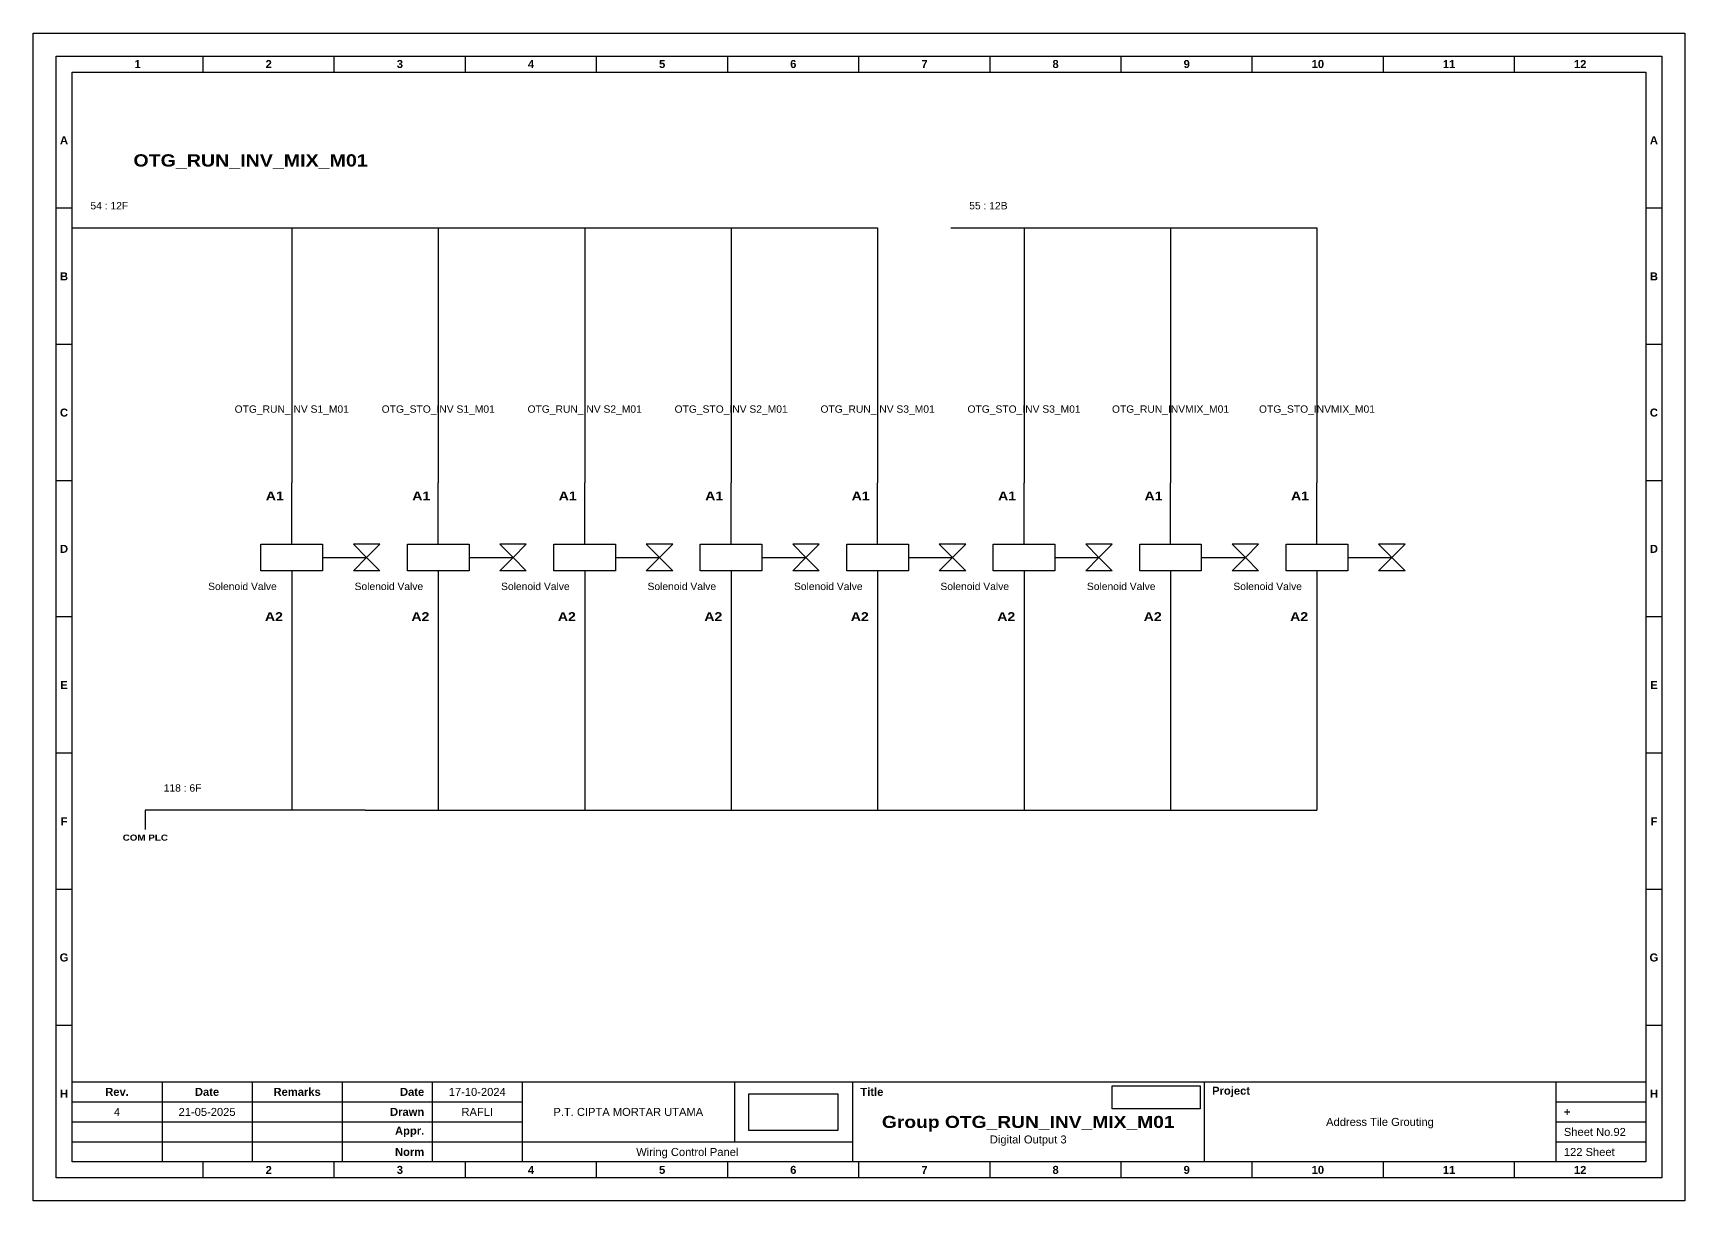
# Model space of a CAD drawing. Header units: centimetres. Extents: x 2030 to 3543, y 1923 to 3402.
# Drawn here: x 2339.9 to 2609.3, y 1923.7 to 2114.1 of the extents above; entities that cross this region are included whole.
import ezdxf
from ezdxf.enums import TextEntityAlignment as Align

# ---------------------------------------------------------------- set-up
doc = ezdxf.new("R2010")
doc.units = ezdxf.units.CM
doc.header["$MEASUREMENT"] = 0
doc.styles.add('Bold', font='ariblk.ttf', dxfattribs={"height": 25.4})
doc.styles.get("Standard").update_dxf_attribs({"font": 'arial.ttf'})
picture_1 = doc.add_image_def('image1.png', size_in_pixel=(2048, 847))
picture_2 = doc.add_image_def('image2.png', size_in_pixel=(2092, 542))

# ---------------------------------------------------------------- blocks, each defined once
blk = doc.blocks.new('KOP MU PROJECT')
at = {"color": 6, "ltscale": 50}
for p, q in [((27.74, 184.05), (27.74, 186.66)), ((49.13, 184.05), (49.13, 186.66)), ((70.51, 184.05), (70.51, 186.66)), ((91.89, 184.05), (91.89, 186.66)), ((113.27, 184.05), (113.27, 186.66)), ((134.66, 184.05), (134.66, 186.66)), ((156.04, 184.05), (156.04, 186.66)), ((177.42, 184.05), (177.42, 186.66)), ((198.8, 184.05), (198.8, 186.66)), ((220.19, 184.05), (220.19, 186.66)), ((241.57, 184.05), (241.57, 186.66)), ((6.36, 161.84), (3.75, 161.84)), ((265.59, 161.84), (262.98, 161.84)), ((6.36, 139.63), (3.75, 139.63)), ((265.59, 139.63), (262.98, 139.63)), ((6.36, 117.42), (3.75, 117.42)), ((265.59, 117.42), (262.98, 117.42)), ((6.36, 95.22), (3.75, 95.22)), ((265.59, 95.22), (262.98, 95.22)), ((6.36, 73.01), (3.75, 73.01)), ((265.59, 73.01), (262.98, 73.01)), ((6.36, 50.8), (3.75, 50.8)), ((265.59, 50.8), (262.98, 50.8)), ((6.36, 28.59), (3.75, 28.59)), ((265.59, 28.59), (262.98, 28.59)), ((27.74, 3.75), (27.74, 6.36)), ((49.13, 3.75), (49.13, 6.36)), ((70.51, 3.75), (70.51, 6.36)), ((91.89, 3.75), (91.89, 6.36)), ((113.27, 3.75), (113.27, 6.36)), ((134.66, 3.75), (134.66, 6.36)), ((156.04, 3.75), (156.04, 6.36)), ((177.42, 3.75), (177.42, 6.36)), ((198.8, 3.75), (198.8, 6.36)), ((220.19, 3.75), (220.19, 6.36)), ((241.57, 3.75), (241.57, 6.36))]:
    blk.add_line(p, q, dxfattribs=at)
at = {"ltscale": 50}
for p, q in [((6.36, 19.41), (262.98, 19.41)), ((21.04, 19.41), (21.04, 6.36)), ((35.72, 19.41), (35.72, 6.36)), ((50.41, 19.41), (50.41, 6.36)), ((65.09, 19.41), (65.09, 6.36)), ((79.77, 19.41), (79.77, 6.36)), ((114.35, 19.41), (114.35, 9.62)), ((133.6, 19.41), (133.6, 6.36)), ((190.95, 19.41), (190.95, 6.36)), ((248.3, 19.41), (248.3, 6.36)), ((6.36, 16.15), (79.77, 16.15)), ((248.3, 16.15), (262.98, 16.15)), ((6.36, 12.89), (79.77, 12.89)), ((248.3, 12.89), (262.98, 12.89)), ((6.36, 9.62), (133.6, 9.62)), ((248.3, 9.62), (262.98, 9.62))]:
    blk.add_line(p, q, dxfattribs=at)
at = {"color": 1, "ltscale": 50}
blk.add_lwpolyline([(269.34, 0), (0, 0), (0, 190.41), (269.34, 190.41)], close=True, dxfattribs=at)
at = {"color": 6, "ltscale": 50}
for points in [[(265.59, 3.75), (3.75, 3.75), (3.75, 186.66), (265.59, 186.66)], [(262.98, 6.36), (6.36, 6.36), (6.36, 184.05), (262.98, 184.05)]]:
    blk.add_lwpolyline(points, close=True, dxfattribs=at)
at = {"ltscale": 50, "char_height": 1.305, "attachment_point": 4}
for s, width, heights, insert in [('\\pxqc;{\\fArial|b1|i0|c0|p34;1}', 21.3825, [2.51], (6.36, 185.36)), ('\\pxqc;{\\fArial|b1|i0|c0|p34;2}', 21.3825, [2.51], (27.74, 185.36)), ('\\pxqc;{\\fArial|b1|i0|c0|p34;3}', 21.3825, [2.51], (49.13, 185.36)), ('\\pxqc;{\\fArial|b1|i0|c0|p34;4}', 21.3825, [2.51], (70.51, 185.36)), ('\\pxqc;{\\fArial|b1|i0|c0|p34;5}', 21.3825, [2.51], (91.89, 185.36)), ('\\pxqc;{\\fArial|b1|i0|c0|p34;6}', 21.3825, [2.51], (113.27, 185.36)), ('\\pxqc;{\\fArial|b1|i0|c0|p34;7}', 21.3825, [2.51], (134.66, 185.36)), ('\\pxqc;{\\fArial|b1|i0|c0|p34;8}', 21.3825, [2.51], (156.04, 185.36)), ('\\pxqc;{\\fArial|b1|i0|c0|p34;9}', 21.3825, [2.51], (177.42, 185.36)), ('\\pxqc;{\\fArial|b1|i0|c0|p34;10}', 21.3825, [2.51], (198.8, 185.36)), ('\\pxqc;{\\fArial|b1|i0|c0|p34;11}', 21.3825, [2.51], (220.19, 185.36)), ('\\pxqc;{\\fArial|b1|i0|c0|p34;12}', 21.3825, [2.51], (241.57, 185.36)), ('\\pxqc;{\\fArial|b1|i0|c0|p34;A}', 2.61, [2.51], (3.75, 172.95)), ('\\pxqc;{\\fArial|b1|i0|c0|p34;A}', 2.61, [2.51], (262.98, 172.95)), ('\\pxqc;{\\fArial|b1|i0|c0|p34;B}', 2.61, [2.51], (3.75, 150.74)), ('\\pxqc;{\\fArial|b1|i0|c0|p34;B}', 2.61, [2.51], (262.98, 150.74)), ('\\pxqc;{\\fArial|b1|i0|c0|p34;C}', 2.61, [2.51], (3.75, 128.53)), ('\\pxqc;{\\fArial|b1|i0|c0|p34;C}', 2.61, [2.51], (262.98, 128.53)), ('\\pxqc;{\\fArial|b1|i0|c0|p34;D}', 2.61, [2.51], (3.75, 106.32)), ('\\pxqc;{\\fArial|b1|i0|c0|p34;D}', 2.61, [2.51], (262.98, 106.32)), ('\\pxqc;{\\fArial|b1|i0|c0|p34;E}', 2.61, [2.51], (3.75, 84.11)), ('\\pxqc;{\\fArial|b1|i0|c0|p34;E}', 2.61, [2.51], (262.98, 84.11)), ('\\pxqc;{\\fArial|b1|i0|c0|p34;F}', 2.61, [2.51], (3.75, 61.9)), ('\\pxqc;{\\fArial|b1|i0|c0|p34;F}', 2.61, [2.51], (262.98, 61.9)), ('\\pxqc;{\\fArial|b1|i0|c0|p34;G}', 2.61, [2.51], (3.75, 39.69)), ('\\pxqc;{\\fArial|b1|i0|c0|p34;G}', 2.61, [2.51], (262.98, 39.69)), ('\\pxqc;{\\fArial|b1|i0|c0|p34;H}', 2.61, [2.51], (3.75, 17.47)), ('\\pxqc;{\\fArial|b1|i0|c0|p34;Rev.}', 14.6811, [2.88], (6.36, 17.78)), ('\\pxqc;{\\fArial|b1|i0|c0|p34;Date}', 14.6811, [2.88], (21.04, 17.78)), ('\\pxqc;{\\fArial|b1|i0|c0|p34;Remarks}', 14.6811, [2.88], (35.72, 17.78)), ('\\pxqr;{\\fArial|b1|i0|c0|p34;Date}', 13.3761, [2.88], (50.41, 17.78)), ('\\pxql;{\\fArial|b1|i0|c0|p34;Title}', 50.2419, [2.88], (134.9, 17.78)), ('\\pxql;{\\fArial|b1|i0|c0|p34;Project}', 50.2419, [2.88], (192.25, 17.78)), ('\\pxqc;{\\fArial|b1|i0|c0|p34;H}', 2.61, [2.51], (262.98, 17.47)), ('\\pxqr;{\\fArial|b1|i0|c0|p34;Drawn}', 13.3761, [2.88], (50.41, 14.52)), ('\\pxql;{\\fArial|b1|i0|c0|p34;+}', 14.6811, [2.88], (249.61, 14.52)), ('\\pxqr;{\\fArial|b1|i0|c0|p34;Appr.}', 13.3761, [2.88], (50.41, 11.26)), ('\\pxqr;{\\fArial|b1|i0|c0|p34;Norm}', 13.3761, [2.88], (50.41, 7.99)), ('\\pxqc;{\\fArial|b1|i0|c0|p34;2}', 21.3825, [2.51], (27.74, 5.06)), ('\\pxqc;{\\fArial|b1|i0|c0|p34;3}', 21.3825, [2.51], (49.13, 5.06)), ('\\pxqc;{\\fArial|b1|i0|c0|p34;4}', 21.3825, [2.51], (70.51, 5.06)), ('\\pxqc;{\\fArial|b1|i0|c0|p34;5}', 21.3825, [2.51], (91.89, 5.06)), ('\\pxqc;{\\fArial|b1|i0|c0|p34;6}', 21.3825, [2.51], (113.27, 5.06)), ('\\pxqc;{\\fArial|b1|i0|c0|p34;7}', 21.3825, [2.51], (134.66, 5.06)), ('\\pxqc;{\\fArial|b1|i0|c0|p34;8}', 21.3825, [2.51], (156.04, 5.06)), ('\\pxqc;{\\fArial|b1|i0|c0|p34;9}', 21.3825, [2.51], (177.42, 5.06)), ('\\pxqc;{\\fArial|b1|i0|c0|p34;10}', 21.3825, [2.51], (198.8, 5.06)), ('\\pxqc;{\\fArial|b1|i0|c0|p34;11}', 21.3825, [2.51], (220.19, 5.06)), ('\\pxqc;{\\fArial|b1|i0|c0|p34;12}', 21.3825, [2.51], (241.57, 5.06))]:
    blk.add_mtext_dynamic_manual_height_columns(s, width=width, gutter_width=0.0326, heights=heights, dxfattribs=dict(at, insert=insert))
at = {"ltscale": 50}
for tag, p in [('DATECREATED', (72.43, 17.78)), ('REV', (13.7, 14.52)), ('REVDATE', (28.38, 14.52)), ('REMARKS', (43.06, 14.52)), ('DRAWN', (72.43, 14.52)), ('COMPANY', (97.06, 14.52)), ('PROJECT', (219.62, 12.89)), ('APPR', (72.43, 11.26)), ('NORM', (72.43, 7.99)), ('DRAWINGCATEGORY', (106.68, 7.99)), ('DESCRIPTION', (162.27, 10.03))]:
    blk.add_attdef(tag, text='', height=1.3, dxfattribs=at).set_placement(p, align=Align.MIDDLE_CENTER)
at = {"ltscale": 50, "style": 'Bold'}
blk.add_attdef('TITLE', text='', height=1.96, dxfattribs=at).set_placement((162.27, 12.89), align=Align.MIDDLE_CENTER)
at = {"ltscale": 50}
for tag, p in [('SHEETNUMBER', (249.61, 11.26)), ('TOTALSHEET', (249.61, 7.99))]:
    blk.add_attdef(tag, text='', height=1.3, dxfattribs=at).set_placement(p, align=Align.MIDDLE_LEFT)
image = blk.add_image(picture_1, insert=(116.72, 11.48), size_in_units=(14.5, 6), dxfattribs=at)
image.dxf.flags = 15
image = blk.add_image(picture_2, insert=(175.94, 15.04), size_in_units=(14.36, 3.72), dxfattribs=at)
image.dxf.flags = 15

msp = doc.modelspace()

# ---------------------------------------------------------------- linework, layer by layer
at = {"color": 146, "ltscale": 50, "true_color": 0x105689}
for p, q in [((2346.31, 2082.38), (2370.19, 2082.38)), ((2370.19, 2082.38), (2394.07, 2082.38)), ((2382.13, 2082.38), (2382.13, 2040.84)), ((2394.07, 2082.38), (2417.95, 2082.38)), ((2406.01, 2082.38), (2406.01, 2040.84)), ((2417.95, 2082.38), (2441.83, 2082.38)), ((2429.89, 2082.38), (2429.89, 2040.84)), ((2441.83, 2082.38), (2465.71, 2082.38)), ((2453.77, 2082.38), (2453.77, 2040.84)), ((2465.71, 2082.38), (2477.65, 2082.38)), ((2477.65, 2082.38), (2477.65, 2040.84)), ((2489.59, 2082.38), (2513.47, 2082.38)), ((2501.53, 2082.38), (2501.53, 2040.84)), ((2513.47, 2082.38), (2537.35, 2082.38)), ((2525.41, 2082.38), (2525.41, 2040.84)), ((2537.35, 2082.38), (2549.29, 2082.38)), ((2549.29, 2082.38), (2549.29, 2040.84)), ((2382.13, 2016.74), (2382.13, 1987.47)), ((2406.01, 2016.74), (2406.01, 1987.47)), ((2429.89, 2016.74), (2429.89, 1987.47)), ((2453.77, 2016.74), (2453.77, 1987.47)), ((2477.65, 2016.74), (2477.65, 1987.47)), ((2501.53, 2016.74), (2501.53, 1987.47)), ((2525.41, 2016.74), (2525.41, 1987.47)), ((2549.29, 2016.43), (2549.29, 1987.47)), ((2394.11, 1987.47), (2358.25, 1987.47)), ((2358.25, 1987.47), (2358.25, 1984.27)), ((2394.11, 1987.47), (2441.91, 1987.47)), ((2441.91, 1987.47), (2441.91, 1987.47)), ((2441.91, 1987.47), (2489.71, 1987.47)), ((2489.71, 1987.47), (2549.29, 1987.47))]:
    msp.add_line(p, q, dxfattribs=at)
at = {"ltscale": 50}
for p, q in [((2382.13, 2030.79), (2382.13, 2040.84)), ((2406.01, 2030.79), (2406.01, 2040.84)), ((2429.89, 2030.79), (2429.89, 2040.84)), ((2453.77, 2030.79), (2453.77, 2040.84)), ((2477.65, 2030.79), (2477.65, 2040.84)), ((2501.53, 2030.79), (2501.53, 2040.84)), ((2525.41, 2030.79), (2525.41, 2040.84)), ((2549.29, 2030.79), (2549.29, 2040.84)), ((2387.15, 2028.63), (2394.33, 2028.63)), ((2411.03, 2028.63), (2418.21, 2028.63)), ((2434.91, 2028.63), (2442.09, 2028.63)), ((2458.79, 2028.63), (2465.97, 2028.63)), ((2482.67, 2028.63), (2489.85, 2028.63)), ((2506.55, 2028.63), (2513.73, 2028.63)), ((2530.43, 2028.63), (2537.61, 2028.63)), ((2554.31, 2028.63), (2561.49, 2028.63)), ((2382.13, 2026.48), (2382.13, 2016.43)), ((2406.01, 2026.48), (2406.01, 2016.43)), ((2429.89, 2026.48), (2429.89, 2016.43)), ((2453.77, 2026.48), (2453.77, 2016.43)), ((2477.65, 2026.48), (2477.65, 2016.43)), ((2501.53, 2026.48), (2501.53, 2016.43)), ((2525.41, 2026.48), (2525.41, 2016.43)), ((2549.29, 2026.48), (2549.29, 2016.43))]:
    msp.add_line(p, q, dxfattribs=at)
for points in [[(2377.1, 2030.79), (2387.15, 2030.79), (2387.15, 2026.48), (2377.1, 2026.48)], [(2394.33, 2028.63), (2396.49, 2030.79), (2392.18, 2030.79)], [(2394.33, 2028.63), (2396.49, 2026.48), (2392.18, 2026.48)], [(2400.98, 2030.79), (2411.03, 2030.79), (2411.03, 2026.48), (2400.98, 2026.48)], [(2418.21, 2028.63), (2420.37, 2030.79), (2416.06, 2030.79)], [(2418.21, 2028.63), (2420.37, 2026.48), (2416.06, 2026.48)], [(2424.86, 2030.79), (2434.91, 2030.79), (2434.91, 2026.48), (2424.86, 2026.48)], [(2442.09, 2028.63), (2444.25, 2030.79), (2439.94, 2030.79)], [(2442.09, 2028.63), (2444.25, 2026.48), (2439.94, 2026.48)], [(2448.74, 2030.79), (2458.79, 2030.79), (2458.79, 2026.48), (2448.74, 2026.48)], [(2465.97, 2028.63), (2468.13, 2030.79), (2463.82, 2030.79)], [(2465.97, 2028.63), (2468.13, 2026.48), (2463.82, 2026.48)], [(2472.62, 2030.79), (2482.67, 2030.79), (2482.67, 2026.48), (2472.62, 2026.48)], [(2489.85, 2028.63), (2492.01, 2030.79), (2487.7, 2030.79)], [(2489.85, 2028.63), (2492.01, 2026.48), (2487.7, 2026.48)], [(2496.5, 2030.79), (2506.55, 2030.79), (2506.55, 2026.48), (2496.5, 2026.48)], [(2513.73, 2028.63), (2515.89, 2030.79), (2511.58, 2030.79)], [(2513.73, 2028.63), (2515.89, 2026.48), (2511.58, 2026.48)], [(2520.38, 2030.79), (2530.43, 2030.79), (2530.43, 2026.48), (2520.38, 2026.48)], [(2537.61, 2028.63), (2539.77, 2030.79), (2535.46, 2030.79)], [(2537.61, 2028.63), (2539.77, 2026.48), (2535.46, 2026.48)], [(2544.26, 2030.79), (2554.31, 2030.79), (2554.31, 2026.48), (2544.26, 2026.48)], [(2561.49, 2028.63), (2563.65, 2030.79), (2559.34, 2030.79)], [(2561.49, 2028.63), (2563.65, 2026.48), (2559.34, 2026.48)]]:
    msp.add_lwpolyline(points, close=True, dxfattribs=at)

# ---------------------------------------------------------------- block references
msp.add_blockref('KOP MU PROJECT', (2339.94, 1923.73)).add_auto_attribs({'DESCRIPTION': 'Digital Output 3', 'TITLE': 'Group OTG_RUN_INV_MIX_M01', 'PROJECT': 'Address Tile Grouting', 'COMPANY': 'P.T. CIPTA MORTAR UTAMA', 'DRAWINGCATEGORY': 'Wiring Control Panel', 'DRAWN': 'RAFLI', 'DATECREATED': '17-10-2024', 'REVDATE': '21-05-2025', 'REV': '4', 'SHEETNUMBER': 'Sheet No.92', 'TOTALSHEET': '122 Sheet'})

# ---------------------------------------------------------------- texts
at = {"ltscale": 500, "style": 'Bold'}
msp.add_text('OTG_RUN_INV_MIX_M01', height=2, dxfattribs=at).set_placement((2356.31, 2092.38))
at = {"ltscale": 500}
for s, p in [('54 : 12F', (2349.31, 2086.6)), ('55 : 12B', (2492.59, 2086.6)), ('118 : 6F', (2361.25, 1991.67))]:
    msp.add_text(s, height=1.2, dxfattribs=at).set_placement(p, align=Align.TOP_LEFT)
at = {"ltscale": 50}
for s, p in [('OTG_RUN_INV S1_M01', (2382.13, 2052.84)), ('OTG_STO_INV S1_M01', (2406.01, 2052.84)), ('OTG_RUN_INV S2_M01', (2429.89, 2052.84)), ('OTG_STO_INV S2_M01', (2453.77, 2052.84)), ('OTG_RUN_INV S3_M01', (2477.65, 2052.84)), ('OTG_STO_INV S3_M01', (2501.53, 2052.84)), ('OTG_RUN_INVMIX_M01', (2525.41, 2052.84)), ('OTG_STO_INVMIX_M01', (2549.29, 2052.84))]:
    msp.add_text(s, height=1.2, dxfattribs=at).set_placement(p, align=Align.MIDDLE_CENTER)
at = {"ltscale": 500, "style": 'Bold'}
for p in [(2380.83, 2039.4), (2404.71, 2039.4), (2428.59, 2039.4), (2452.47, 2039.4), (2476.35, 2039.4), (2500.23, 2039.4), (2524.11, 2039.4), (2547.99, 2039.4)]:
    msp.add_text('A1', height=1.436, dxfattribs=at).set_placement(p, align=Align.TOP_RIGHT)
at = {"ltscale": 50}
for p in [(2379.68, 2022.97), (2403.56, 2022.97), (2427.44, 2022.97), (2451.32, 2022.97), (2475.2, 2022.97), (2499.08, 2022.97), (2522.96, 2022.97), (2546.84, 2022.97)]:
    msp.add_text('Solenoid Valve', height=1.2, dxfattribs=at).set_placement(p, align=Align.BOTTOM_RIGHT)
at = {"ltscale": 500, "style": 'Bold'}
for p in [(2380.69, 2017.86), (2404.57, 2017.86), (2428.45, 2017.86), (2452.33, 2017.86), (2476.21, 2017.86), (2500.09, 2017.86), (2523.97, 2017.86), (2547.85, 2017.86)]:
    msp.add_text('A2', height=1.436, dxfattribs=at).set_placement(p, align=Align.BOTTOM_RIGHT)
at = {"ltscale": 50, "style": 'Bold'}
msp.add_text('COM PLC', height=1, dxfattribs=at).set_placement((2358.25, 1983.47), align=Align.TOP_CENTER)

doc.saveas('drawing.dxf')
